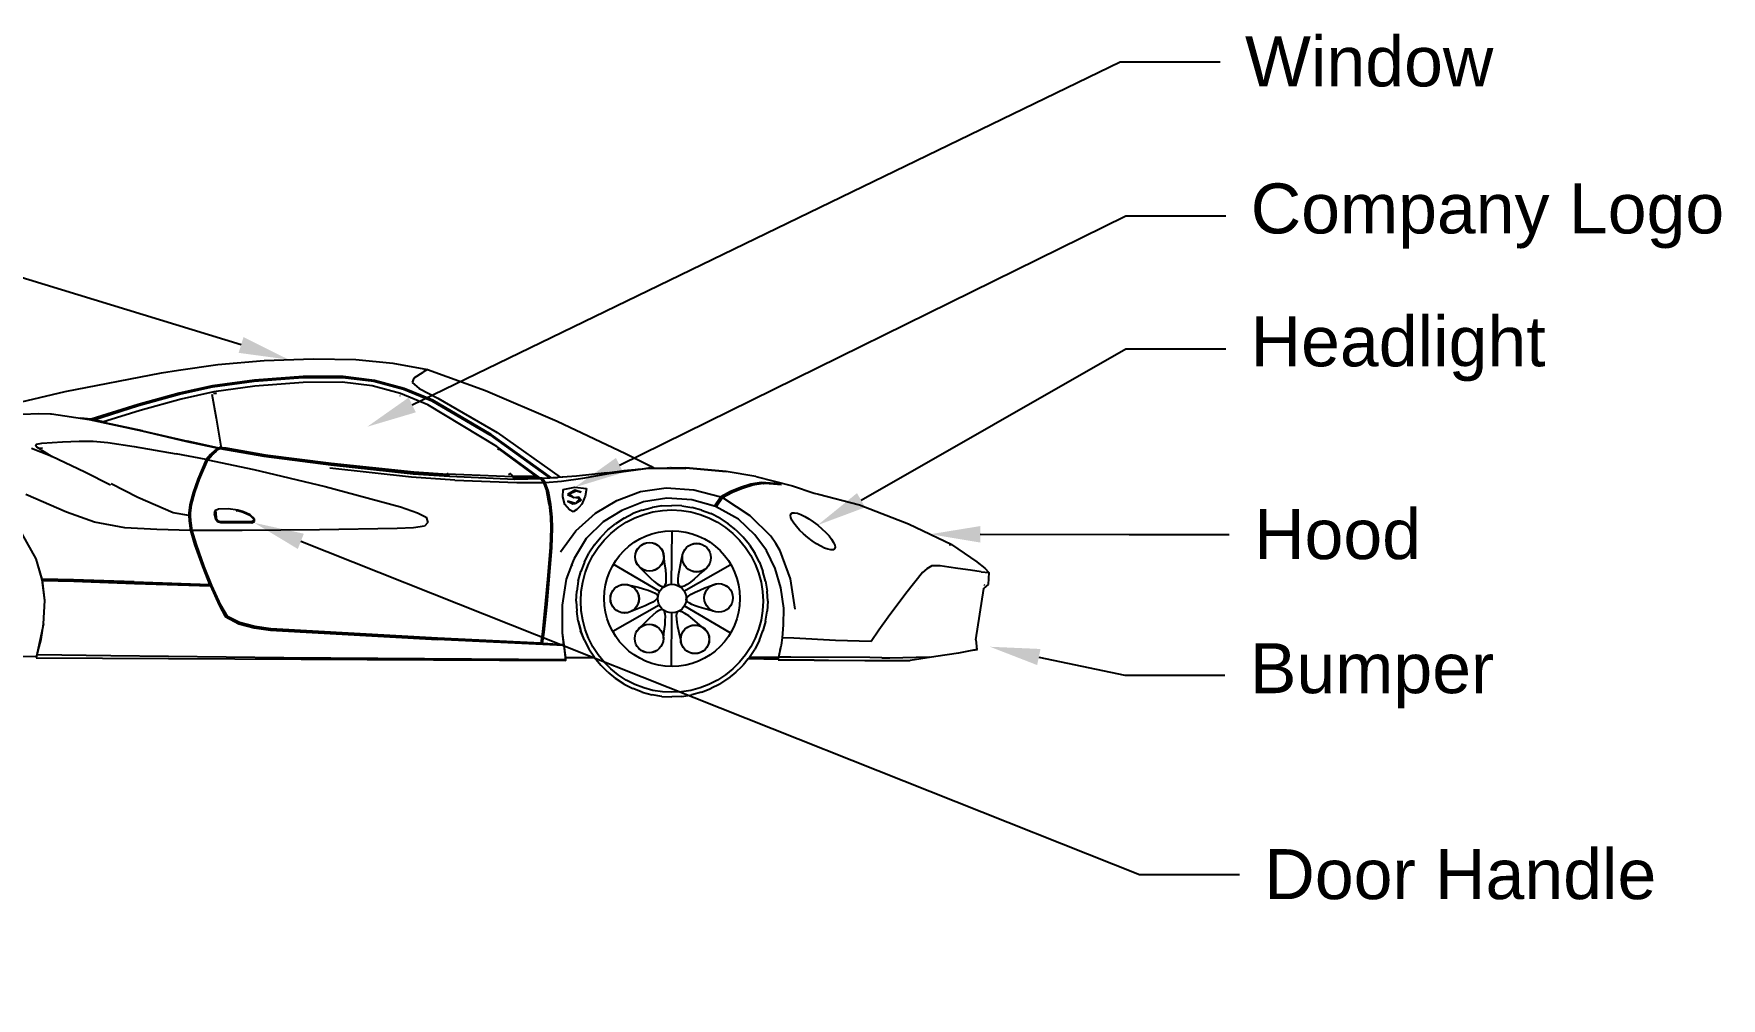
# Model space of a CAD drawing. Header units: millimetres. Extents: x 131.6 to 141.1, y 115.42 to 118.9.
# Drawn here: x 135.03 to 141.1, y 115.42 to 118.9 of the extents above; entities that cross this region are included whole.
import ezdxf
from ezdxf import colors
from ezdxf.entities.mleader import LeaderData, LeaderLine
from ezdxf.math import Vec2, Vec3

# ---------------------------------------------------------------- set-up
doc = ezdxf.new("R2010")
doc.units = ezdxf.units.MM
doc.header["$MEASUREMENT"] = 0
doc.styles.get("Standard").update_dxf_attribs({"font": 'Arial.ttf'})

# ---------------------------------------------------------------- blocks, each defined once
blk = doc.blocks.new('*U18')
blk.add_line((-0.0007, -0.0959), (0.0007, 0.0959))
blk = doc.blocks.new('*U19')
at = {"color": 0, "linetype": 'ByBlock', "lineweight": -2, "transparency": 16777216}
blk.add_blockref('*U18', (137.3234, 117.0102), dxfattribs=at)
for p, rotation in [((137.1953, 116.9374), 60.00000000000001), ((137.4504, 116.9356), 300.0000000000001), ((137.1942, 116.7901), 120), ((137.4494, 116.7883), 240), ((137.3212, 116.7155), 180)]:
    blk.add_blockref('*U18', p, dxfattribs=dict(at, rotation=rotation))
blk = doc.blocks.new('*U23')
blk.add_circle((0.0515, 0.0515), 0.0515)
blk = doc.blocks.new('*U24')
at = {"color": 0, "linetype": 'ByBlock', "lineweight": -2, "transparency": 16777216}
for p, rotation in [((137.3411, 116.7926), 60.00000000000003), ((137.3926, 116.844), 120), ((137.3035, 116.9332), 240), ((137.252, 116.8817), 299.9999999999999), ((137.3738, 116.9143), 180)]:
    blk.add_blockref('*U23', p, dxfattribs=dict(at, rotation=rotation))
blk.add_blockref('*U23', (137.2708, 116.8114), dxfattribs=at)
blk = doc.blocks.new('*U20')
blk.add_blockref('*U24', (-137.252, -116.7926))
blk = doc.blocks.new('*U22')
at = {"color": 0, "linetype": 'ByBlock', "lineweight": -2, "transparency": 16777216}
for p, rotation in [((137.348, 116.7668), 59.99999999999999), ((137.4183, 116.8371), 120), ((137.2966, 116.9589), 240), ((137.2263, 116.8886), 299.9999999999999), ((137.3926, 116.9332), 180)]:
    blk.add_blockref('*U20', p, dxfattribs=dict(at, rotation=rotation))
blk.add_blockref('*U20', (137.252, 116.7926), dxfattribs=at)
blk = doc.blocks.new('*U28')
blk.add_circle((0.0515, 0.0515), 0.0515)
blk = doc.blocks.new('*U29')
at = {"color": 0, "linetype": 'ByBlock', "lineweight": -2, "transparency": 16777216}
for p, rotation in [((137.3411, 116.7926), 60.00000000000003), ((137.3926, 116.844), 120), ((137.3035, 116.9332), 240), ((137.252, 116.8817), 299.9999999999999), ((137.3738, 116.9143), 180)]:
    blk.add_blockref('*U28', p, dxfattribs=dict(at, rotation=rotation))
blk.add_blockref('*U28', (137.2708, 116.8114), dxfattribs=at)
blk = doc.blocks.new('*U25')
blk.add_blockref('*U29', (-137.252, -116.7926))
blk = doc.blocks.new('*U27')
at = {"color": 0, "linetype": 'ByBlock', "lineweight": -2, "transparency": 16777216}
for p, rotation in [((137.348, 116.7668), 59.99999999999999), ((137.4183, 116.8371), 120), ((137.2966, 116.9589), 240), ((137.2263, 116.8886), 299.9999999999999), ((137.3926, 116.9332), 180)]:
    blk.add_blockref('*U25', p, dxfattribs=dict(at, rotation=rotation))
blk.add_blockref('*U25', (137.252, 116.7926), dxfattribs=at)
blk = doc.blocks.new('*U33')
blk.add_circle((0.0515, 0.0515), 0.0515)
blk = doc.blocks.new('*U34')
at = {"color": 0, "linetype": 'ByBlock', "lineweight": -2, "transparency": 16777216}
for p, rotation in [((137.3411, 116.7926), 60.00000000000003), ((137.3926, 116.844), 120), ((137.3035, 116.9332), 240), ((137.252, 116.8817), 299.9999999999999), ((137.3738, 116.9143), 180)]:
    blk.add_blockref('*U33', p, dxfattribs=dict(at, rotation=rotation))
blk.add_blockref('*U33', (137.2708, 116.8114), dxfattribs=at)
blk = doc.blocks.new('*U30')
blk.add_blockref('*U34', (-137.252, -116.7926))
blk = doc.blocks.new('*U32')
at = {"color": 0, "linetype": 'ByBlock', "lineweight": -2, "transparency": 16777216}
for p, rotation in [((137.348, 116.7668), 59.99999999999999), ((137.4183, 116.8371), 120), ((137.2966, 116.9589), 240), ((137.2263, 116.8886), 299.9999999999999), ((137.3926, 116.9332), 180)]:
    blk.add_blockref('*U30', p, dxfattribs=dict(at, rotation=rotation))
blk.add_blockref('*U30', (137.252, 116.7926), dxfattribs=at)
blk = doc.blocks.new('*U38')
blk.add_circle((0.0515, 0.0515), 0.0515)
blk = doc.blocks.new('*U39')
at = {"color": 0, "linetype": 'ByBlock', "lineweight": -2, "transparency": 16777216}
for p, rotation in [((137.3411, 116.7926), 60.00000000000003), ((137.3926, 116.844), 120), ((137.3035, 116.9332), 240), ((137.252, 116.8817), 299.9999999999999), ((137.3738, 116.9143), 180)]:
    blk.add_blockref('*U38', p, dxfattribs=dict(at, rotation=rotation))
blk.add_blockref('*U38', (137.2708, 116.8114), dxfattribs=at)
blk = doc.blocks.new('*U35')
blk.add_blockref('*U39', (-137.252, -116.7926))
blk = doc.blocks.new('*U37')
at = {"color": 0, "linetype": 'ByBlock', "lineweight": -2, "transparency": 16777216}
for p, rotation in [((137.348, 116.7668), 59.99999999999999), ((137.4183, 116.8371), 120), ((137.2966, 116.9589), 240), ((137.2263, 116.8886), 299.9999999999999), ((137.3926, 116.9332), 180)]:
    blk.add_blockref('*U35', p, dxfattribs=dict(at, rotation=rotation))
blk.add_blockref('*U35', (137.252, 116.7926), dxfattribs=at)
blk = doc.blocks.new('*U43')
blk.add_circle((0.0515, 0.0515), 0.0515)
blk = doc.blocks.new('*U44')
at = {"color": 0, "linetype": 'ByBlock', "lineweight": -2, "transparency": 16777216}
for p, rotation in [((137.3411, 116.7926), 60.00000000000003), ((137.3926, 116.844), 120), ((137.3035, 116.9332), 240), ((137.252, 116.8817), 299.9999999999999), ((137.3738, 116.9143), 180)]:
    blk.add_blockref('*U43', p, dxfattribs=dict(at, rotation=rotation))
blk.add_blockref('*U43', (137.2708, 116.8114), dxfattribs=at)
blk = doc.blocks.new('*U40')
blk.add_blockref('*U44', (-137.252, -116.7926))
blk = doc.blocks.new('*U42')
at = {"color": 0, "linetype": 'ByBlock', "lineweight": -2, "transparency": 16777216}
for p, rotation in [((137.348, 116.7668), 59.99999999999999), ((137.4183, 116.8371), 120), ((137.2966, 116.9589), 240), ((137.2263, 116.8886), 299.9999999999999), ((137.3926, 116.9332), 180)]:
    blk.add_blockref('*U40', p, dxfattribs=dict(at, rotation=rotation))
blk.add_blockref('*U40', (137.252, 116.7926), dxfattribs=at)
blk = doc.blocks.new('*U48')
blk.add_circle((0.0515, 0.0515), 0.0515)
blk = doc.blocks.new('*U49')
at = {"color": 0, "linetype": 'ByBlock', "lineweight": -2, "transparency": 16777216}
for p, rotation in [((137.3411, 116.7926), 60.00000000000003), ((137.3926, 116.844), 120), ((137.3035, 116.9332), 240), ((137.252, 116.8817), 299.9999999999999), ((137.3738, 116.9143), 180)]:
    blk.add_blockref('*U48', p, dxfattribs=dict(at, rotation=rotation))
blk.add_blockref('*U48', (137.2708, 116.8114), dxfattribs=at)
blk = doc.blocks.new('*U45')
blk.add_blockref('*U49', (-137.252, -116.7926))
blk = doc.blocks.new('*U47')
at = {"color": 0, "linetype": 'ByBlock', "lineweight": -2, "transparency": 16777216}
for p, rotation in [((137.348, 116.7668), 59.99999999999999), ((137.4183, 116.8371), 120), ((137.2966, 116.9589), 240), ((137.2263, 116.8886), 299.9999999999999), ((137.3926, 116.9332), 180)]:
    blk.add_blockref('*U45', p, dxfattribs=dict(at, rotation=rotation))
blk.add_blockref('*U45', (137.252, 116.7926), dxfattribs=at)
blk = doc.blocks.new('*U59')
blk.add_circle((0.0515, 0.0515), 0.0515)
blk = doc.blocks.new('*U60')
at = {"color": 0, "linetype": 'ByBlock', "lineweight": -2, "transparency": 16777216}
for p, rotation in [((137.3411, 116.7926), 60.00000000000003), ((137.3926, 116.844), 120), ((137.3035, 116.9332), 240), ((137.252, 116.8817), 299.9999999999999), ((137.3738, 116.9143), 180)]:
    blk.add_blockref('*U59', p, dxfattribs=dict(at, rotation=rotation))
blk.add_blockref('*U59', (137.2708, 116.8114), dxfattribs=at)
blk = doc.blocks.new('*U56')
blk.add_blockref('*U60', (-137.252, -116.7926))
blk = doc.blocks.new('*U58')
at = {"color": 0, "linetype": 'ByBlock', "lineweight": -2, "transparency": 16777216}
for p, rotation in [((137.348, 116.7668), 59.99999999999999), ((137.4183, 116.8371), 120), ((137.2966, 116.9589), 240), ((137.2263, 116.8886), 299.9999999999999), ((137.3926, 116.9332), 180)]:
    blk.add_blockref('*U56', p, dxfattribs=dict(at, rotation=rotation))
blk.add_blockref('*U56', (137.252, 116.7926), dxfattribs=at)

msp = doc.modelspace()

# ---------------------------------------------------------------- linework, layer by layer
at = {"color": 20}
for p, q in [((135.1386, 117.6075), (135.4854, 117.6743)), ((135.4854, 117.6743), (135.5465, 117.6843)), ((135.5465, 117.6843), (135.6881, 117.7041)), ((135.6881, 117.7041), (135.8552, 117.7184)), ((135.8552, 117.7184), (136.0326, 117.7254)), ((136.0326, 117.7254), (136.1851, 117.7226)), ((136.1851, 117.7226), (136.3184, 117.7094)), ((136.3184, 117.7094), (136.4431, 117.6861)), ((136.4264, 117.6758), (136.3936, 117.6547)), ((136.4292, 117.6775), (136.4264, 117.6758)), ((136.4431, 117.6861), (136.4292, 117.6775)), ((136.4431, 117.6861), (136.6517, 117.6107)), ((135.6689, 117.6272), (135.5485, 117.6009)), ((135.5496, 117.5974), (135.6692, 117.6235)), ((135.8196, 117.6482), (135.6689, 117.6272)), ((135.6692, 117.6235), (135.8193, 117.6445)), ((135.8208, 117.627), (135.6735, 117.6056)), ((135.8193, 117.6445), (135.9947, 117.6572)), ((135.9952, 117.6608), (135.8196, 117.6482)), ((135.9949, 117.6401), (135.8208, 117.627)), ((135.9947, 117.6572), (136.1385, 117.6579)), ((136.136, 117.6409), (135.9949, 117.6401)), ((136.1394, 117.6613), (135.9952, 117.6608)), ((136.2439, 117.6274), (136.136, 117.6409)), ((136.1385, 117.6579), (136.2504, 117.6441)), ((136.2521, 117.6472), (136.1394, 117.6613)), ((136.3456, 117.5995), (136.2439, 117.6274)), ((136.2504, 117.6441), (136.3569, 117.6153)), ((136.3594, 117.6183), (136.2521, 117.6472)), ((136.3569, 117.6153), (136.4591, 117.574)), ((136.4627, 117.5766), (136.3594, 117.6183)), ((136.3936, 117.6547), (136.388, 117.6401)), ((136.388, 117.6401), (136.413, 117.618)), ((136.413, 117.618), (136.481, 117.5838)), ((136.6517, 117.6107), (136.9102, 117.501)), ((134.7154, 117.5081), (135.1386, 117.6075)), ((135.4008, 117.5602), (135.2322, 117.5072)), ((135.241, 117.5058), (135.4022, 117.5566)), ((135.5485, 117.6009), (135.4008, 117.5602)), ((135.4022, 117.5566), (135.5496, 117.5974)), ((135.5555, 117.58), (135.4087, 117.5393)), ((135.6735, 117.6056), (135.5555, 117.58)), ((135.667, 117.5972), (135.6816, 117.5108)), ((135.6721, 117.5998), (135.6814, 117.6018)), ((135.6814, 117.6018), (135.6829, 117.6003)), ((136.3438, 117.5934), (136.3445, 117.5932)), ((136.3445, 117.5932), (136.3451, 117.593)), ((136.4439, 117.5593), (136.3456, 117.5995)), ((136.6927, 117.4092), (136.4439, 117.5593)), ((136.4591, 117.574), (136.6683, 117.4509)), ((136.6728, 117.4529), (136.4627, 117.5766)), ((136.481, 117.5838), (136.6938, 117.4596)), ((134.9855, 117.5252), (135.0419, 117.5283)), ((135.0419, 117.5283), (135.0857, 117.5273)), ((135.0857, 117.5273), (135.0891, 117.5272)), ((135.0891, 117.5272), (135.0891, 117.5272)), ((135.0891, 117.5272), (135.2246, 117.5063)), ((135.2322, 117.5072), (135.193, 117.5112)), ((135.2246, 117.5063), (135.4144, 117.4657)), ((135.2777, 117.4966), (135.2246, 117.5063)), ((135.2322, 117.5072), (135.232, 117.5049)), ((135.2367, 117.5041), (135.241, 117.5058)), ((135.2768, 117.4979), (135.241, 117.5058)), ((135.2885, 117.5015), (135.2768, 117.4979)), ((135.2777, 117.4966), (135.2885, 117.5015)), ((135.2808, 117.4946), (135.2777, 117.4966)), ((135.4163, 117.4661), (135.2808, 117.4946)), ((135.4087, 117.5393), (135.2885, 117.5015)), ((135.6816, 117.5108), (135.699, 117.4098)), ((136.9102, 117.501), (137.1565, 117.3834)), ((135.0545, 117.4212), (135.129, 117.4266)), ((135.129, 117.4266), (135.1891, 117.4285)), ((135.1891, 117.4285), (135.2395, 117.4279)), ((135.2395, 117.4279), (135.2924, 117.423)), ((135.4144, 117.4657), (135.5763, 117.4278)), ((135.4163, 117.4661), (135.5785, 117.4281)), ((135.5763, 117.4278), (135.6889, 117.4029)), ((135.6915, 117.4032), (135.5785, 117.4281)), ((136.6683, 117.4509), (136.8827, 117.2963)), ((136.8897, 117.2967), (136.6728, 117.4529)), ((136.6938, 117.4596), (136.9208, 117.2987)), ((135.0908, 117.3731), (135.0171, 117.4024)), ((135.0308, 117.4125), (135.035, 117.417)), ((135.036, 117.4063), (135.0308, 117.4125)), ((135.035, 117.417), (135.0545, 117.4212)), ((135.0523, 117.3967), (135.036, 117.4063)), ((135.0564, 117.4036), (135.0443, 117.4014)), ((135.0523, 117.3967), (135.0908, 117.3731)), ((135.2087, 117.3173), (135.0908, 117.3731)), ((135.2924, 117.423), (135.3871, 117.4094)), ((135.3871, 117.4094), (135.5382, 117.3829)), ((135.6455, 117.3625), (135.5382, 117.3829)), ((135.6613, 117.3803), (135.6455, 117.3625)), ((135.6639, 117.3764), (135.6487, 117.36)), ((135.6515, 117.3613), (135.6671, 117.3789)), ((135.6786, 117.3956), (135.6613, 117.3803)), ((135.6816, 117.3918), (135.6639, 117.3764)), ((135.6671, 117.3789), (135.6851, 117.3946)), ((135.6889, 117.4029), (135.6786, 117.3956)), ((135.6816, 117.3918), (135.6851, 117.3946)), ((135.6851, 117.3946), (135.693, 117.4003)), ((135.6915, 117.4032), (135.6889, 117.4029)), ((135.6978, 117.4073), (135.6915, 117.4032)), ((135.693, 117.4003), (135.6915, 117.4032)), ((135.693, 117.4003), (135.6949, 117.4017)), ((135.6949, 117.4017), (135.6975, 117.402)), ((135.6949, 117.4017), (135.8534, 117.3742)), ((135.6975, 117.402), (135.7006, 117.404)), ((135.6975, 117.402), (135.8557, 117.3745)), ((135.699, 117.4063), (135.6978, 117.4073)), ((135.6988, 117.4064), (135.699, 117.4063)), ((135.699, 117.4098), (135.699, 117.4063)), ((135.699, 117.4098), (135.7008, 117.4045)), ((135.7006, 117.404), (135.7039, 117.4061)), ((135.7008, 117.4045), (135.7006, 117.404)), ((135.7039, 117.4061), (135.7008, 117.4045)), ((135.7039, 117.4061), (135.7151, 117.4042)), ((135.7151, 117.4042), (135.7165, 117.4039)), ((135.7165, 117.4039), (135.8581, 117.3794)), ((135.8534, 117.3742), (136.0951, 117.3429)), ((135.8557, 117.3745), (136.0959, 117.3434)), ((135.8581, 117.3794), (136.0968, 117.3489)), ((136.8474, 117.296), (136.6927, 117.4092)), ((136.6974, 117.3992), (136.6951, 117.4006)), ((136.6974, 117.3992), (136.7031, 117.3982)), ((136.6974, 117.3992), (136.6974, 117.3991)), ((136.7031, 117.3982), (136.8342, 117.3016)), ((137.1565, 117.3834), (137.2474, 117.3382)), ((135.3012, 117.2702), (135.2087, 117.3173)), ((135.6455, 117.3625), (135.6156, 117.2914)), ((135.6487, 117.36), (135.6194, 117.2905)), ((135.6218, 117.2911), (135.6515, 117.3613)), ((135.6515, 117.3613), (135.8179, 117.326)), ((135.8179, 117.326), (136.0747, 117.2655)), ((136.3852, 117.299), (136.0916, 117.3312)), ((136.0951, 117.3429), (136.3916, 117.3111)), ((136.0959, 117.3434), (136.3934, 117.3115)), ((136.0968, 117.3489), (136.3943, 117.3176)), ((136.3916, 117.3111), (136.5224, 117.3029)), ((136.3934, 117.3115), (136.5219, 117.3035)), ((136.3943, 117.3176), (136.5166, 117.3099)), ((136.5166, 117.3099), (136.5142, 117.3128)), ((136.5154, 117.3113), (136.7506, 117.3008)), ((136.7434, 117.3117), (136.7351, 117.3071)), ((136.7425, 117.3102), (136.7421, 117.3097)), ((136.7434, 117.3117), (136.7425, 117.3102)), ((136.7425, 117.3102), (136.7448, 117.3088)), ((136.7433, 117.3123), (136.7434, 117.3117)), ((136.7448, 117.3083), (136.7448, 117.3088)), ((136.7528, 117.2977), (136.7448, 117.3088)), ((137.0909, 117.3138), (136.9805, 117.3026)), ((137.003, 117.2956), (137.096, 117.3125)), ((137.0909, 117.3138), (137.1343, 117.32)), ((137.096, 117.3125), (137.2381, 117.3307)), ((137.1343, 117.32), (137.1504, 117.3222)), ((137.1504, 117.3222), (137.1914, 117.3265)), ((137.1914, 117.3265), (137.2014, 117.3276)), ((137.2014, 117.3276), (137.2163, 117.3291)), ((137.2163, 117.3291), (137.2319, 117.3307)), ((137.2319, 117.3307), (137.2373, 117.3313)), ((137.2373, 117.3313), (137.3037, 117.3317)), ((137.2381, 117.3307), (137.3738, 117.3296)), ((137.2392, 117.3322), (137.2392, 117.333)), ((137.2428, 117.3315), (137.2392, 117.333)), ((137.2428, 117.3315), (137.2392, 117.3322)), ((137.2433, 117.3313), (137.2428, 117.3315)), ((137.2474, 117.3382), (137.2592, 117.3314)), ((137.3034, 117.3341), (137.3038, 117.3317)), ((137.3037, 117.3317), (137.3038, 117.3317)), ((137.3038, 117.3317), (137.3212, 117.3318)), ((137.3147, 117.3323), (137.3071, 117.3317)), ((137.3212, 117.3318), (137.319, 117.3329)), ((137.3196, 117.333), (137.3221, 117.3318)), ((137.3212, 117.3318), (137.3221, 117.3318)), ((137.3221, 117.3318), (137.3735, 117.3321)), ((137.5186, 117.3196), (137.3735, 117.3321)), ((137.3735, 117.3321), (137.5187, 117.3193)), ((137.6262, 117.3009), (137.5186, 117.3196)), ((135.3995, 117.2253), (135.3036, 117.2745)), ((135.6156, 117.2914), (135.5987, 117.2437)), ((135.6194, 117.2905), (135.6023, 117.2421)), ((135.6047, 117.2431), (135.6218, 117.2911)), ((136.0747, 117.2655), (136.3456, 117.192)), ((136.5416, 117.2876), (136.3852, 117.299)), ((136.5224, 117.3029), (136.5219, 117.3035)), ((136.5224, 117.3029), (136.7573, 117.2914)), ((136.5416, 117.2876), (136.7656, 117.2799)), ((136.8342, 117.3016), (136.7506, 117.3008)), ((136.7528, 117.2977), (136.8376, 117.299)), ((136.7569, 117.292), (136.7528, 117.2977)), ((136.7569, 117.292), (136.8464, 117.2941)), ((136.7573, 117.2914), (136.8519, 117.2937)), ((136.7656, 117.2799), (136.8612, 117.2796)), ((136.8342, 117.3016), (136.8376, 117.299)), ((136.8376, 117.299), (136.8464, 117.2941)), ((136.8376, 117.299), (136.8474, 117.296)), ((136.8464, 117.2941), (136.8519, 117.2937)), ((136.8474, 117.296), (136.8488, 117.2955)), ((136.856, 117.2946), (136.8488, 117.2955)), ((136.8488, 117.2955), (136.8527, 117.2944)), ((136.8519, 117.2937), (136.8612, 117.2796)), ((136.8519, 117.2937), (136.852, 117.2934)), ((136.852, 117.2934), (136.8527, 117.2944)), ((136.852, 117.2934), (136.8551, 117.2898)), ((136.8527, 117.2944), (136.856, 117.2946)), ((136.858, 117.294), (136.8527, 117.2944)), ((136.8551, 117.2898), (136.8644, 117.2762)), ((136.856, 117.2946), (136.9118, 117.2981)), ((136.9144, 117.2979), (136.858, 117.294)), ((136.8675, 117.2798), (136.858, 117.294)), ((136.8612, 117.2796), (136.8732, 117.2474)), ((136.8644, 117.2762), (136.8763, 117.2447)), ((136.8675, 117.2798), (136.9262, 117.2845)), ((136.8792, 117.2475), (136.8675, 117.2798)), ((136.8819, 117.2005), (136.8732, 117.2474)), ((136.8763, 117.2447), (136.885, 117.1982)), ((136.888, 117.2005), (136.8792, 117.2475)), ((136.9805, 117.3026), (136.9118, 117.2981)), ((136.9805, 117.3026), (136.9144, 117.2979)), ((136.9262, 117.2845), (137.003, 117.2956)), ((136.9305, 117.2284), (136.9324, 117.2548)), ((136.9324, 117.2548), (136.9738, 117.2623)), ((136.9738, 117.2623), (137.0157, 117.2581)), ((137.0157, 117.2581), (137.0116, 117.2308)), ((137.1255, 117.2147), (137.2108, 117.2475)), ((137.2108, 117.2475), (137.3033, 117.2607)), ((137.3033, 117.2607), (137.4022, 117.2529)), ((137.4022, 117.2529), (137.4995, 117.2276)), ((137.535, 117.2475), (137.4995, 117.2276)), ((137.5382, 117.244), (137.502, 117.2255)), ((137.5054, 117.2253), (137.5423, 117.245)), ((137.5702, 117.2621), (137.535, 117.2475)), ((137.5729, 117.2581), (137.5382, 117.244)), ((137.5423, 117.245), (137.5774, 117.2595)), ((137.6076, 117.274), (137.5702, 117.2621)), ((137.5729, 117.2581), (137.5774, 117.2595)), ((137.5774, 117.2595), (137.615, 117.2712)), ((137.6451, 117.2801), (137.6076, 117.274)), ((137.615, 117.2712), (137.6526, 117.277)), ((137.6262, 117.3009), (137.7581, 117.2678)), ((137.7106, 117.2746), (137.6451, 117.2801)), ((137.6526, 117.277), (137.6552, 117.2761)), ((137.6552, 117.2761), (137.6591, 117.2771)), ((137.6591, 117.2771), (137.7186, 117.2722)), ((137.7128, 117.2727), (137.7106, 117.2746)), ((137.7581, 117.2678), (137.8364, 117.2412)), ((135.1425, 117.1726), (134.9965, 117.236)), ((135.5269, 117.1698), (135.3995, 117.2253)), ((135.5873, 117.1996), (135.5836, 117.1702)), ((135.5907, 117.1974), (135.5866, 117.167)), ((135.5987, 117.2437), (135.5873, 117.1996)), ((135.5896, 117.1697), (135.5933, 117.1996)), ((135.6023, 117.2421), (135.5907, 117.1974)), ((135.5933, 117.1996), (135.6047, 117.2431)), ((135.6905, 117.1831), (135.6774, 117.178)), ((135.725, 117.1843), (135.6905, 117.1831)), ((135.7597, 117.1805), (135.725, 117.1843)), ((136.3456, 117.192), (136.4069, 117.1707)), ((136.8819, 117.2005), (136.886, 117.1554)), ((136.885, 117.1982), (136.8891, 117.1537)), ((136.892, 117.1552), (136.888, 117.2005)), ((136.9376, 117.2009), (136.9305, 117.2284)), ((136.9551, 117.1813), (136.9376, 117.2009)), ((136.9526, 117.2106), (136.9478, 117.2121)), ((136.9884, 117.1895), (136.9812, 117.182)), ((136.9997, 117.2013), (136.9884, 117.1895)), ((137.0116, 117.2308), (136.9997, 117.2013)), ((137.048, 117.1688), (137.1255, 117.2147)), ((137.2209, 117.2099), (137.1431, 117.1793)), ((137.217, 117.1803), (137.2519, 117.1897)), ((137.3052, 117.2231), (137.2209, 117.2099)), ((137.2875, 117.1953), (137.2519, 117.1897)), ((137.2875, 117.1953), (137.3236, 117.1972)), ((137.3954, 117.2166), (137.3052, 117.2231)), ((137.3596, 117.1953), (137.3236, 117.1972)), ((137.3596, 117.1953), (137.3953, 117.1897)), ((137.4301, 117.1803), (137.3953, 117.1897)), ((137.48, 117.1928), (137.3954, 117.2166)), ((137.4772, 117.194), (137.3954, 117.2166)), ((137.4995, 117.2276), (137.4772, 117.194)), ((137.48, 117.1928), (137.4772, 117.194)), ((137.502, 117.2255), (137.48, 117.1928)), ((137.5637, 117.1479), (137.48, 117.1928)), ((137.483, 117.1918), (137.48, 117.1928)), ((137.483, 117.1918), (137.5054, 117.2253)), ((137.5637, 117.1479), (137.483, 117.1918)), ((137.502, 117.2255), (137.5054, 117.2253)), ((137.5054, 117.2253), (137.6042, 117.1611)), ((137.8364, 117.2412), (137.8516, 117.2378)), ((137.8516, 117.2378), (137.999, 117.1987)), ((137.999, 117.1987), (138.176, 117.1302)), ((135.2438, 117.1364), (135.1425, 117.1726)), ((135.3529, 117.1164), (135.2438, 117.1364)), ((135.5834, 117.1602), (135.5269, 117.1698)), ((135.5836, 117.1702), (135.5834, 117.1602)), ((135.5834, 117.1602), (135.5851, 117.1419)), ((135.5851, 117.1419), (135.5896, 117.1071)), ((135.5866, 117.167), (135.5862, 117.1566)), ((135.5862, 117.1566), (135.5879, 117.139)), ((135.5879, 117.139), (135.5926, 117.1061)), ((135.5894, 117.1596), (135.5896, 117.1697)), ((135.5911, 117.1414), (135.5894, 117.1596)), ((135.5958, 117.107), (135.5911, 117.1414)), ((135.6774, 117.178), (135.6743, 117.1666)), ((135.6743, 117.1666), (135.6794, 117.1487)), ((135.6774, 117.1704), (135.6781, 117.1768)), ((135.6806, 117.1514), (135.6774, 117.1704)), ((135.6814, 117.1754), (135.6781, 117.1768)), ((135.6794, 117.1487), (135.6869, 117.1397)), ((135.6814, 117.1754), (135.6808, 117.1708)), ((135.6808, 117.1708), (135.6824, 117.1498)), ((135.6836, 117.1472), (135.6824, 117.1498)), ((135.6898, 117.1409), (135.6836, 117.1472)), ((135.6869, 117.1397), (135.6994, 117.1361)), ((135.6992, 117.1382), (135.6898, 117.1409)), ((135.8081, 117.1376), (135.6992, 117.1382)), ((135.6994, 117.1361), (135.8101, 117.1349)), ((135.7092, 117.1376), (135.8081, 117.1376)), ((135.7542, 117.1774), (135.7597, 117.1783)), ((135.7806, 117.1745), (135.7597, 117.1805)), ((135.7597, 117.1783), (135.7791, 117.173)), ((135.7791, 117.173), (135.8028, 117.1616)), ((135.805, 117.1627), (135.7806, 117.1745)), ((135.8028, 117.1616), (135.817, 117.149)), ((135.8206, 117.1487), (135.805, 117.1627)), ((135.8174, 117.1411), (135.8081, 117.1376)), ((135.8081, 117.1376), (135.8118, 117.1384)), ((135.8101, 117.1349), (135.8201, 117.1396)), ((135.8174, 117.1411), (135.8157, 117.14)), ((135.817, 117.149), (135.8174, 117.1411)), ((135.8201, 117.1396), (135.8206, 117.1487)), ((136.4324, 117.1223), (136.3933, 117.1167)), ((136.4069, 117.1707), (136.4386, 117.1551)), ((136.4446, 117.1354), (136.4324, 117.1223)), ((136.4386, 117.1551), (136.4446, 117.1354)), ((136.886, 117.1554), (136.8875, 117.1154)), ((136.8891, 117.1537), (136.8906, 117.1147)), ((136.8935, 117.1153), (136.892, 117.1552)), ((136.9682, 117.1738), (136.9551, 117.1813)), ((136.9812, 117.182), (136.9682, 117.1738)), ((136.9777, 117.1055), (137.048, 117.1688)), ((137.0764, 117.1378), (137.0152, 117.0784)), ((137.1431, 117.1793), (137.0764, 117.1378)), ((137.0928, 117.1086), (137.1208, 117.1313)), ((137.1511, 117.151), (137.1208, 117.1313)), ((137.1306, 117.1179), (137.1594, 117.1366)), ((137.1511, 117.151), (137.1833, 117.1674)), ((137.1594, 117.1366), (137.19, 117.1522)), ((137.217, 117.1803), (137.1833, 117.1674)), ((137.19, 117.1522), (137.2221, 117.1646)), ((137.2221, 117.1646), (137.2553, 117.1735)), ((137.2553, 117.1735), (137.2892, 117.1788)), ((137.2892, 117.1788), (137.3236, 117.1806)), ((137.3236, 117.1806), (137.3579, 117.1788)), ((137.3579, 117.1788), (137.3918, 117.1735)), ((137.3918, 117.1735), (137.425, 117.1646)), ((137.425, 117.1646), (137.4571, 117.1522)), ((137.4301, 117.1803), (137.4638, 117.1674)), ((137.4571, 117.1522), (137.4877, 117.1366)), ((137.496, 117.151), (137.4638, 117.1674)), ((137.4877, 117.1366), (137.5166, 117.1179)), ((137.496, 117.151), (137.5263, 117.1313)), ((137.5543, 117.1086), (137.5263, 117.1313)), ((137.622, 117.0915), (137.5637, 117.1479)), ((137.6042, 117.1611), (137.6798, 117.086)), ((138.176, 117.1302), (138.3322, 117.0564)), ((135.0337, 117.0052), (134.9836, 117.0948)), ((135.4682, 117.11), (135.3529, 117.1164)), ((135.5896, 117.1071), (135.4682, 117.11)), ((135.5896, 117.1071), (135.6046, 117.0561)), ((135.5926, 117.1061), (135.6077, 117.0564)), ((135.7763, 117.1066), (135.5958, 117.107)), ((135.611, 117.0561), (135.5958, 117.107)), ((136.0546, 117.1086), (135.7763, 117.1066)), ((136.3337, 117.1143), (136.0546, 117.1086)), ((136.3933, 117.1167), (136.3337, 117.1143)), ((136.8875, 117.1154), (136.8849, 117.0465)), ((136.8906, 117.1147), (136.888, 117.0467)), ((136.8909, 117.046), (136.8935, 117.1153)), ((136.9219, 117.0304), (136.9777, 117.1055)), ((137.0152, 117.0784), (136.9715, 117.0062)), ((137.0445, 117.055), (137.0672, 117.083)), ((137.0579, 117.0453), (137.0796, 117.072)), ((137.0673, 117.0831), (137.0672, 117.083)), ((137.0928, 117.1086), (137.0673, 117.0832)), ((137.0673, 117.0832), (137.0673, 117.0831)), ((137.0796, 117.072), (137.1039, 117.0963)), ((137.1039, 117.0963), (137.1306, 117.1179)), ((137.5166, 117.1179), (137.5433, 117.0963)), ((137.5433, 117.0963), (137.5676, 117.072)), ((137.5543, 117.1086), (137.5798, 117.0832)), ((137.5676, 117.072), (137.5892, 117.0453)), ((137.5799, 117.0831), (137.5798, 117.0832)), ((137.5799, 117.083), (137.5799, 117.0831)), ((137.6026, 117.055), (137.5799, 117.083)), ((137.6643, 117.0347), (137.622, 117.0915)), ((137.6976, 117.0602), (137.6798, 117.086)), ((135.0554, 116.9291), (135.0337, 117.0052)), ((135.0548, 116.932), (135.0337, 117.0052)), ((135.6046, 117.0561), (135.6328, 116.9767)), ((135.6077, 117.0564), (135.636, 116.9771)), ((135.6393, 116.9765), (135.611, 117.0561)), ((136.8849, 117.0465), (136.877, 116.9441)), ((136.888, 117.0467), (136.8802, 116.9447)), ((136.8831, 116.9437), (136.8909, 117.046)), ((136.9715, 117.0062), (136.9625, 116.9827)), ((137.0085, 116.9926), (137.0249, 117.0247)), ((137.0236, 116.9858), (137.0392, 117.0165)), ((137.0445, 117.055), (137.0249, 117.0247)), ((137.0392, 117.0165), (137.0579, 117.0453)), ((137.5892, 117.0453), (137.6079, 117.0165)), ((137.6026, 117.055), (137.6223, 117.0247)), ((137.6079, 117.0165), (137.6235, 116.9858)), ((137.6386, 116.9926), (137.6223, 117.0247)), ((137.6952, 116.97), (137.6643, 117.0347)), ((137.7134, 117.0331), (137.6976, 117.0602)), ((137.7506, 116.9329), (137.7134, 117.0331)), ((138.3227, 117.0563), (138.3322, 117.0564)), ((138.4235, 116.9935), (138.3322, 117.0564)), ((135.6328, 116.9767), (135.6586, 116.9124)), ((135.636, 116.9771), (135.663, 116.9098)), ((135.6664, 116.9092), (135.6393, 116.9765)), ((136.877, 116.9441), (136.8676, 116.8413)), ((136.8802, 116.9447), (136.8708, 116.8416)), ((136.8737, 116.8413), (136.8831, 116.9437)), ((136.962, 116.9813), (136.9432, 116.9316)), ((136.9625, 116.9827), (136.962, 116.9813)), ((136.9655, 116.981), (136.962, 116.9813)), ((136.9655, 116.981), (136.9625, 116.9827)), ((136.9655, 116.981), (136.9644, 116.9795)), ((136.9862, 116.924), (136.9955, 116.9588)), ((136.9956, 116.9589), (136.9955, 116.9589)), ((136.9955, 116.9589), (136.9955, 116.9588)), ((137.0085, 116.9926), (136.9956, 116.9589)), ((137.0024, 116.9206), (137.0113, 116.9538)), ((137.0113, 116.9538), (137.0236, 116.9858)), ((137.6235, 116.9858), (137.6358, 116.9538)), ((137.6358, 116.9538), (137.6447, 116.9206)), ((137.6386, 116.9926), (137.6516, 116.9589)), ((137.6516, 116.9589), (137.6516, 116.9589)), ((137.6516, 116.9588), (137.6516, 116.9589)), ((137.6609, 116.924), (137.6516, 116.9588)), ((137.7156, 116.9008), (137.6952, 116.97)), ((138.2267, 116.9555), (138.1665, 116.8801)), ((138.2416, 116.9687), (138.2267, 116.9555)), ((138.2603, 116.9789), (138.2416, 116.9687)), ((138.2899, 116.9795), (138.2603, 116.9789)), ((138.3214, 116.9749), (138.2899, 116.9795)), ((138.3533, 116.9701), (138.3214, 116.9749)), ((138.3985, 116.9635), (138.3533, 116.9701)), ((138.4377, 116.958), (138.3985, 116.9635)), ((138.4236, 116.9922), (138.4234, 116.9948)), ((138.4236, 116.9922), (138.451, 116.9705)), ((138.4237, 116.9911), (138.4236, 116.9922)), ((138.4377, 116.958), (138.4651, 116.9549)), ((138.451, 116.9705), (138.4651, 116.9549)), ((138.4651, 116.9549), (138.4621, 116.9118)), ((135.0554, 116.9291), (135.0548, 116.932)), ((135.1678, 116.9291), (135.0548, 116.932)), ((135.0645, 116.8548), (135.0554, 116.9291)), ((135.056, 116.9271), (135.0554, 116.9291)), ((135.1683, 116.9263), (135.0554, 116.9291)), ((135.0645, 116.8548), (135.056, 116.9271)), ((135.056, 116.9271), (135.1691, 116.9241)), ((135.3864, 116.9213), (135.1678, 116.9291)), ((135.3871, 116.9185), (135.1683, 116.9263)), ((135.1691, 116.9241), (135.3883, 116.9162)), ((135.3864, 116.9213), (135.6586, 116.9124)), ((135.3871, 116.9185), (135.663, 116.9098)), ((135.3883, 116.9162), (135.6611, 116.9075)), ((135.663, 116.9098), (135.6586, 116.9124)), ((135.6611, 116.9075), (135.663, 116.9098)), ((135.6611, 116.9075), (135.6924, 116.8376)), ((135.6958, 116.8378), (135.663, 116.9098)), ((135.6992, 116.8373), (135.6664, 116.9092)), ((136.9432, 116.9316), (136.9289, 116.8384)), ((136.9787, 116.8523), (136.9806, 116.8883)), ((136.9862, 116.924), (136.9806, 116.8884)), ((136.9806, 116.8884), (136.9806, 116.8883)), ((136.9952, 116.8523), (136.997, 116.8866)), ((136.997, 116.8866), (137.0024, 116.9206)), ((137.6447, 116.9206), (137.6501, 116.8866)), ((137.6501, 116.8866), (137.6519, 116.8523)), ((137.6609, 116.924), (137.6666, 116.8884)), ((137.6666, 116.8883), (137.6666, 116.8884)), ((137.6685, 116.8523), (137.6666, 116.8883)), ((137.7262, 116.8273), (137.7156, 116.9008)), ((137.7676, 116.8238), (137.7506, 116.9329)), ((138.1665, 116.8801), (138.102, 116.7952)), ((138.2116, 116.8972), (138.2117, 116.8972)), ((138.4183, 116.7131), (138.4467, 116.8982)), ((138.4467, 116.8982), (138.4468, 116.8985)), ((138.4621, 116.9118), (138.4468, 116.8985)), ((138.4476, 116.9117), (138.4499, 116.9103)), ((135.0607, 116.7711), (135.0645, 116.8548)), ((135.6924, 116.8376), (135.7148, 116.7975)), ((135.7183, 116.7988), (135.6958, 116.8378)), ((135.723, 116.7973), (135.6992, 116.8373)), ((136.8676, 116.8413), (136.8579, 116.7414)), ((136.8708, 116.8416), (136.8611, 116.7425)), ((136.8639, 116.7411), (136.8737, 116.8413)), ((136.9289, 116.8384), (136.9285, 116.7377)), ((136.9787, 116.8523), (136.9806, 116.8163)), ((136.997, 116.818), (136.9952, 116.8523)), ((137.6519, 116.8523), (137.6501, 116.818)), ((137.6685, 116.8523), (137.6666, 116.8163)), ((137.7258, 116.7665), (137.7262, 116.8273)), ((135.0607, 116.7711), (135.0336, 116.6487)), ((135.0515, 116.7147), (135.0607, 116.7711)), ((135.7148, 116.7975), (135.7635, 116.7711)), ((135.7647, 116.774), (135.7183, 116.7988)), ((135.7664, 116.7753), (135.723, 116.7973)), ((135.7635, 116.7711), (135.819, 116.7558)), ((135.82, 116.7589), (135.7647, 116.774)), ((135.8211, 116.7606), (135.7664, 116.7753)), ((135.8784, 116.7513), (135.82, 116.7589)), ((135.8788, 116.7529), (135.8211, 116.7606)), ((136.9806, 116.8163), (136.9806, 116.8162)), ((136.9806, 116.8162), (136.9806, 116.8162)), ((136.9862, 116.7806), (136.9806, 116.8162)), ((136.9862, 116.7806), (136.9955, 116.7457)), ((136.9862, 116.7806), (136.9946, 116.7454)), ((137.0024, 116.784), (136.997, 116.818)), ((137.0113, 116.7508), (137.0024, 116.784)), ((137.6447, 116.784), (137.6358, 116.7508)), ((137.6501, 116.818), (137.6447, 116.784)), ((137.6605, 116.779), (137.6516, 116.7458)), ((137.6609, 116.7806), (137.6605, 116.779)), ((137.6609, 116.7806), (137.6666, 116.8162)), ((137.6666, 116.8162), (137.6666, 116.8163)), ((137.7222, 116.72), (137.7258, 116.7665)), ((138.102, 116.7952), (138.0685, 116.7475)), ((135.0447, 116.6874), (135.0515, 116.7147)), ((135.819, 116.7558), (135.878, 116.748)), ((135.878, 116.748), (136.479, 116.7148)), ((136.4794, 116.7181), (135.8784, 116.7513)), ((136.4794, 116.7194), (135.8788, 116.7529)), ((136.9341, 116.6922), (136.479, 116.7148)), ((136.8513, 116.701), (136.4794, 116.7194)), ((136.8542, 116.6996), (136.4794, 116.7181)), ((136.8579, 116.7414), (136.8513, 116.701)), ((136.8542, 116.6996), (136.8513, 116.701)), ((136.8611, 116.7425), (136.8542, 116.6996)), ((136.8574, 116.6995), (136.8542, 116.6996)), ((136.9335, 116.6956), (136.8542, 116.6996)), ((136.8574, 116.6995), (136.8639, 116.7411)), ((136.9335, 116.6956), (136.8574, 116.6995)), ((136.8639, 116.7411), (136.8611, 116.7425)), ((136.9285, 116.7377), (136.934, 116.6956)), ((136.9285, 116.7377), (136.9335, 116.6956)), ((137.0085, 116.712), (136.9946, 116.7454)), ((137.0085, 116.712), (136.9955, 116.7457)), ((137.0085, 116.712), (137.0249, 116.6798)), ((137.0236, 116.7188), (137.0113, 116.7508)), ((137.0392, 116.6881), (137.0236, 116.7188)), ((137.6235, 116.7188), (137.6079, 116.6881)), ((137.6386, 116.712), (137.6223, 116.6798)), ((137.6358, 116.7508), (137.6235, 116.7188)), ((137.6386, 116.712), (137.6516, 116.7457)), ((137.6516, 116.7457), (137.6516, 116.7458)), ((137.6516, 116.7457), (137.6516, 116.7457)), ((137.7178, 116.694), (137.7222, 116.72)), ((137.7628, 116.7187), (137.7222, 116.72)), ((137.9133, 116.7112), (137.7628, 116.7187)), ((138.0411, 116.7068), (137.9133, 116.7112)), ((138.0685, 116.7475), (138.0411, 116.7068)), ((138.4182, 116.7125), (138.4183, 116.713)), ((138.4182, 116.7125), (138.4217, 116.6786)), ((138.4183, 116.713), (138.4183, 116.7131)), ((134.9316, 116.653), (135.0349, 116.6547)), ((135.0336, 116.6487), (135.037, 116.6589)), ((135.0336, 116.6487), (136.9413, 116.6388)), ((135.037, 116.6589), (135.0408, 116.6734)), ((135.3028, 116.655), (135.037, 116.6589)), ((135.0408, 116.6734), (135.0447, 116.6874)), ((135.9261, 116.6486), (135.3028, 116.655)), ((136.9408, 116.6404), (135.9261, 116.6486)), ((136.9335, 116.6956), (136.934, 116.6956)), ((136.934, 116.6956), (136.9341, 116.6922)), ((136.9341, 116.6922), (136.9408, 116.6404)), ((136.9341, 116.6922), (136.9399, 116.649)), ((136.9399, 116.649), (137.0448, 116.6492)), ((136.9413, 116.6388), (136.9399, 116.649)), ((136.9408, 116.6404), (136.9413, 116.6388)), ((137.0445, 116.6496), (137.0249, 116.6798)), ((137.0579, 116.6593), (137.0392, 116.6881)), ((137.0445, 116.6496), (137.0672, 116.6216)), ((137.0796, 116.6326), (137.0579, 116.6593)), ((137.5892, 116.6593), (137.5676, 116.6326)), ((137.5984, 116.6444), (137.5799, 116.6216)), ((137.6079, 116.6881), (137.5892, 116.6593)), ((137.5998, 116.6461), (137.5984, 116.6444)), ((137.6547, 116.6447), (137.5984, 116.6444)), ((137.5997, 116.646), (137.6486, 116.6462)), ((137.6026, 116.6496), (137.5998, 116.6461)), ((137.6486, 116.6462), (137.5998, 116.6461)), ((137.6026, 116.6496), (137.603, 116.6503)), ((137.603, 116.6503), (137.6223, 116.6798)), ((137.603, 116.6503), (137.7087, 116.6505)), ((137.6507, 116.6462), (137.6486, 116.6462)), ((137.6521, 116.6463), (137.6507, 116.6462)), ((137.6521, 116.6463), (137.6531, 116.6462)), ((137.6547, 116.6463), (137.6531, 116.6462)), ((137.6547, 116.6463), (137.6547, 116.6463)), ((137.7076, 116.6456), (137.6547, 116.6463)), ((137.6547, 116.6447), (137.7073, 116.644)), ((137.7061, 116.6394), (137.7073, 116.644)), ((137.748, 116.6393), (137.7061, 116.6394)), ((137.7073, 116.644), (137.7074, 116.6448)), ((137.7074, 116.6448), (137.7076, 116.6456)), ((137.7076, 116.6456), (137.7078, 116.6463)), ((137.7076, 116.6456), (137.7076, 116.6456)), ((137.7078, 116.6463), (137.7088, 116.6502)), ((137.7087, 116.6505), (137.7088, 116.6505)), ((137.7088, 116.6505), (137.7175, 116.6918)), ((137.7515, 116.6507), (137.7088, 116.6502)), ((137.7088, 116.6505), (137.7088, 116.6505)), ((137.7088, 116.6502), (137.7088, 116.6505)), ((137.714, 116.6757), (137.7175, 116.6918)), ((137.7175, 116.6918), (137.7178, 116.694)), ((137.8358, 116.6392), (137.748, 116.6393)), ((138.0361, 116.6497), (137.7515, 116.6507)), ((137.8358, 116.6392), (137.8871, 116.6392)), ((137.8871, 116.6392), (138.0187, 116.6389)), ((138.0187, 116.6389), (138.1813, 116.6388)), ((138.0802, 116.6482), (138.0361, 116.6497)), ((138.0802, 116.6482), (138.1083, 116.6477)), ((138.1083, 116.6477), (138.2501, 116.6523)), ((138.2742, 116.6526), (138.1813, 116.6388)), ((138.3561, 116.6656), (138.2742, 116.6526)), ((138.4217, 116.6786), (138.3561, 116.6656)), ((138.4077, 116.6758), (138.4248, 116.678)), ((137.0672, 116.6216), (137.0673, 116.6215)), ((137.0673, 116.6215), (137.0673, 116.6214)), ((137.0928, 116.596), (137.0673, 116.6214)), ((137.1039, 116.6083), (137.0796, 116.6326)), ((137.0928, 116.596), (137.1208, 116.5733)), ((137.1306, 116.5867), (137.1039, 116.6083)), ((137.1594, 116.568), (137.1306, 116.5867)), ((137.5166, 116.5867), (137.4877, 116.568)), ((137.5433, 116.6083), (137.5166, 116.5867)), ((137.5543, 116.596), (137.5263, 116.5733)), ((137.5676, 116.6326), (137.5433, 116.6083)), ((137.5543, 116.596), (137.5766, 116.6182)), ((137.5766, 116.6183), (137.5798, 116.6214)), ((137.5766, 116.6182), (137.5766, 116.6183)), ((137.5798, 116.6214), (137.5799, 116.6215)), ((137.5799, 116.6215), (137.5799, 116.6216)), ((137.1511, 116.5536), (137.1208, 116.5733)), ((137.1511, 116.5536), (137.1833, 116.5372)), ((137.19, 116.5523), (137.1594, 116.568)), ((137.217, 116.5243), (137.1833, 116.5372)), ((137.2221, 116.54), (137.19, 116.5523)), ((137.217, 116.5243), (137.2519, 116.5149)), ((137.2553, 116.5311), (137.2221, 116.54)), ((137.2875, 116.5093), (137.2519, 116.5149)), ((137.2892, 116.5258), (137.2553, 116.5311)), ((137.3236, 116.524), (137.2892, 116.5258)), ((137.3579, 116.5258), (137.3236, 116.524)), ((137.3918, 116.5311), (137.3579, 116.5258)), ((137.3596, 116.5093), (137.3953, 116.5149)), ((137.425, 116.54), (137.3918, 116.5311)), ((137.4301, 116.5243), (137.3953, 116.5149)), ((137.4571, 116.5523), (137.425, 116.54)), ((137.4301, 116.5243), (137.4638, 116.5372)), ((137.4877, 116.568), (137.4571, 116.5523)), ((137.496, 116.5536), (137.4638, 116.5372)), ((137.496, 116.5536), (137.5263, 116.5733)), ((137.2875, 116.5093), (137.3236, 116.5074)), ((137.3596, 116.5093), (137.3236, 116.5074))]:
    msp.add_line(p, q, dxfattribs=at)
at = {"color": 2}
for p, q in [((136.974, 117.2517), (136.9474, 117.2358)), ((136.9531, 117.2392), (136.9792, 117.2501)), ((136.9963, 117.245), (136.974, 117.2517)), ((136.9792, 117.2501), (136.9963, 117.245)), ((136.9474, 117.2358), (136.9702, 117.2256)), ((136.9478, 117.2121), (136.9662, 117.2031)), ((136.976, 117.2037), (136.9526, 117.2106)), ((136.9702, 117.2256), (136.9531, 117.2392)), ((136.9662, 117.2031), (136.976, 117.2037)), ((136.9702, 117.2256), (136.9887, 117.2285)), ((136.9925, 117.2222), (136.9702, 117.2256)), ((136.976, 117.2037), (136.9925, 117.2222)), ((136.9963, 117.216), (136.976, 117.2037)), ((136.9887, 117.2285), (136.9963, 117.216))]:
    msp.add_line(p, q, dxfattribs=at)
at = {"color": 20}
msp.add_circle((137.3241, 116.8615), 0.2446, dxfattribs=at)
msp.add_ellipse((137.8307, 117.1039), major_axis=(0.0784, -0.0632), ratio=0.283965, dxfattribs=at)
for points in [[(137.2082, 116.9738), (137.2946, 116.905), (137.2919, 117.0275)], [(137.4479, 116.9715), (137.3529, 116.9042), (137.3634, 117.0237)], [(137.1606, 116.9121), (137.2731, 116.8685), (137.1729, 116.8135)], [(137.4731, 116.8161), (137.3753, 116.8568), (137.4838, 116.9149)], [(137.2928, 116.7178), (137.2931, 116.8204), (137.1968, 116.7435)], [(137.4492, 116.744), (137.3435, 116.8138), (137.3555, 116.7109)]]:
    msp.add_spline(points, degree=3, dxfattribs=at)

# ---------------------------------------------------------------- block references
for name, p, rotation in [('*U42', (52.2632, 276.049), 257.719136230812), ('*U37', (244.1945, 262.3085), 193.289352173109), ('*U47', (-42.9857, 108.8478), 322.148920288515), ('*U58', (-42.8151, 108.8481), 322.148920288515), ('*U32', (314.6491, 83.2545), 128.859568115406), ('*U27', (183.5531, -57.5977), 64.42978405770307)]:
    msp.add_blockref(name, p, dxfattribs=dict(at, rotation=rotation))
for name, p in [('*U19', (0, 0)), ('*U22', (-0.0809, -0.1451))]:
    msp.add_blockref(name, p, dxfattribs=at)

# ---------------------------------------------------------------- leaders
at = {"color": 160}
ml = msp.add_multileader_mtext('Standard', dxfattribs=at)
ml.set_content('Window', color=160)
ml.set_leader_properties()
ml.build(insert=Vec2(0, 0))
ml.multileader.update_dxf_attribs({"dogleg_length": 0.36, "arrow_head_size": 0.18})
ctx = ml.context
ctx.base_point, ctx.char_height, ctx.arrow_head_size, ctx.landing_gap_size, ctx.plane_origin = Vec3(139.2978, 118.7944), 0.18, 0.18, 0.09, Vec3(136.2262, 117.4803)
notes = []
notes.append((ctx, [(0, (1, 1, 0), (138.9378, 118.7944), (1, 0), 0.36, [(0, [(136.2262, 117.4803)], 0, [])])]))
ctx.mtext.insert, ctx.mtext.flow_direction = Vec3(139.3878, 118.8859), 5
ml = msp.add_multileader_mtext('Standard', dxfattribs=at)
ml.set_content('Roof', color=160)
ml.set_leader_properties()
ml.build(insert=Vec2(0, 0))
ml.multileader.update_dxf_attribs({"dogleg_length": 0.36, "arrow_head_size": 0.18})
ctx = ml.context
ctx.base_point, ctx.char_height, ctx.arrow_head_size, ctx.landing_gap_size, ctx.plane_origin = Vec3(132.1057, 118.5744), 0.18, 0.18, 0.09, Vec3(136.0326, 117.7254)
ctx.text_align_type = 2
notes.append((ctx, [(0, (1, 1, 0), (133.1658, 118.5744), (-1, 0), 0.36, [(0, [(135.9439, 117.7219)], 0, [])])]))
ctx.mtext.insert, ctx.mtext.alignment, ctx.mtext.flow_direction = Vec3(132.7158, 118.6659), 3, 5
ml = msp.add_multileader_mtext('Standard', dxfattribs=at)
ml.set_content('Company Logo', color=160)
ml.set_leader_properties()
ml.build(insert=Vec2(0, 0))
ml.multileader.update_dxf_attribs({"dogleg_length": 0.36, "arrow_head_size": 0.18})
ctx = ml.context
ctx.base_point, ctx.char_height, ctx.arrow_head_size, ctx.landing_gap_size, ctx.plane_origin = Vec3(139.3184, 118.24), 0.18, 0.18, 0.09, Vec3(136.9738, 117.2623)
notes.append((ctx, [(0, (1, 1, 0), (138.9584, 118.24), (1, 0), 0.36, [(0, [(136.9738, 117.2623)], 0, [])])]))
ctx.mtext.insert, ctx.mtext.flow_direction = Vec3(139.4084, 118.3564), 5
ml = msp.add_multileader_mtext('Standard', dxfattribs=at)
ml.set_content('Headlight', color=160)
ml.set_leader_properties()
ml.build(insert=Vec2(0, 0))
ml.multileader.update_dxf_attribs({"dogleg_length": 0.36, "arrow_head_size": 0.18})
ctx = ml.context
ctx.base_point, ctx.char_height, ctx.arrow_head_size, ctx.landing_gap_size, ctx.plane_origin = Vec3(139.3182, 117.7614), 0.18, 0.18, 0.09, Vec3(137.8487, 117.1262)
notes.append((ctx, [(0, (1, 1, 0), (138.9582, 117.7614), (1, 0), 0.36, [(0, [(137.8487, 117.1262)], 0, [])])]))
ctx.mtext.insert, ctx.mtext.flow_direction = Vec3(139.4082, 117.8779), 5
ml = msp.add_multileader_mtext('Standard', dxfattribs=at)
ml.set_content('Hood', color=160)
ml.set_leader_properties()
ml.build(insert=Vec2(0, 0))
ml.multileader.update_dxf_attribs({"dogleg_length": 0.36, "arrow_head_size": 0.18})
ctx = ml.context
ctx.base_point, ctx.char_height, ctx.arrow_head_size, ctx.landing_gap_size, ctx.plane_origin = Vec3(139.3306, 117.0922), 0.18, 0.18, 0.09, Vec3(138.2541, 117.0933)
notes.append((ctx, [(0, (1, 1, 0), (138.9706, 117.0922), (1, 0), 0.36, [(0, [(138.2541, 117.0933)], 0, [])])]))
ctx.mtext.insert, ctx.mtext.flow_direction = Vec3(139.4206, 117.1837), 5
ml = msp.add_multileader_mtext('Standard', dxfattribs=at)
ml.set_content('Door Handle', color=160)
ml.set_leader_properties()
ml.build(insert=Vec2(0, 0))
ml.multileader.update_dxf_attribs({"dogleg_length": 0.36, "arrow_head_size": 0.18})
ctx = ml.context
ctx.base_point, ctx.char_height, ctx.arrow_head_size, ctx.landing_gap_size, ctx.plane_origin = Vec3(139.3676, 115.8678), 0.18, 0.18, 0.09, Vec3(135.7587, 117.1376)
notes.append((ctx, [(0, (1, 1, 0), (139.0076, 115.8678), (1, 0), 0.36, [(0, [(135.8198, 117.1342)], 0, [])])]))
ctx.mtext.insert, ctx.mtext.flow_direction = Vec3(139.4576, 115.9593), 5
ml = msp.add_multileader_mtext('Standard', dxfattribs=at)
ml.set_content('Bumper', color=160)
ml.set_leader_properties()
ml.build(insert=Vec2(0, 0))
ml.multileader.update_dxf_attribs({"dogleg_length": 0.36, "arrow_head_size": 0.18})
ctx = ml.context
ctx.base_point, ctx.char_height, ctx.arrow_head_size, ctx.landing_gap_size, ctx.plane_origin = Vec3(139.3152, 116.586), 0.18, 0.18, 0.09, Vec3(138.469, 116.6881)
notes.append((ctx, [(0, (1, 1, 0), (138.9552, 116.586), (1, 0), 0.36, [(0, [(138.469, 116.6881)], 0, [])])]))
ctx.mtext.insert, ctx.mtext.flow_direction = Vec3(139.4052, 116.7009), 5
for ctx, leaders in notes:
    for number, flags, end, landing, length, lines in leaders:
        leader = LeaderData()
        leader.index, (leader.has_last_leader_line, leader.has_dogleg_vector, leader.attachment_direction) = number, flags
        leader.last_leader_point, leader.dogleg_vector, leader.dogleg_length = Vec3(end), Vec3(landing), length
        for number, points, colour, breaks in lines:
            line = LeaderLine()
            line.index, line.vertices, line.color, line.breaks = number, Vec3.list(points), colors.encode_raw_color(colour), breaks
            leader.lines.append(line)
        ctx.leaders.append(leader)

doc.saveas('drawing.dxf')
